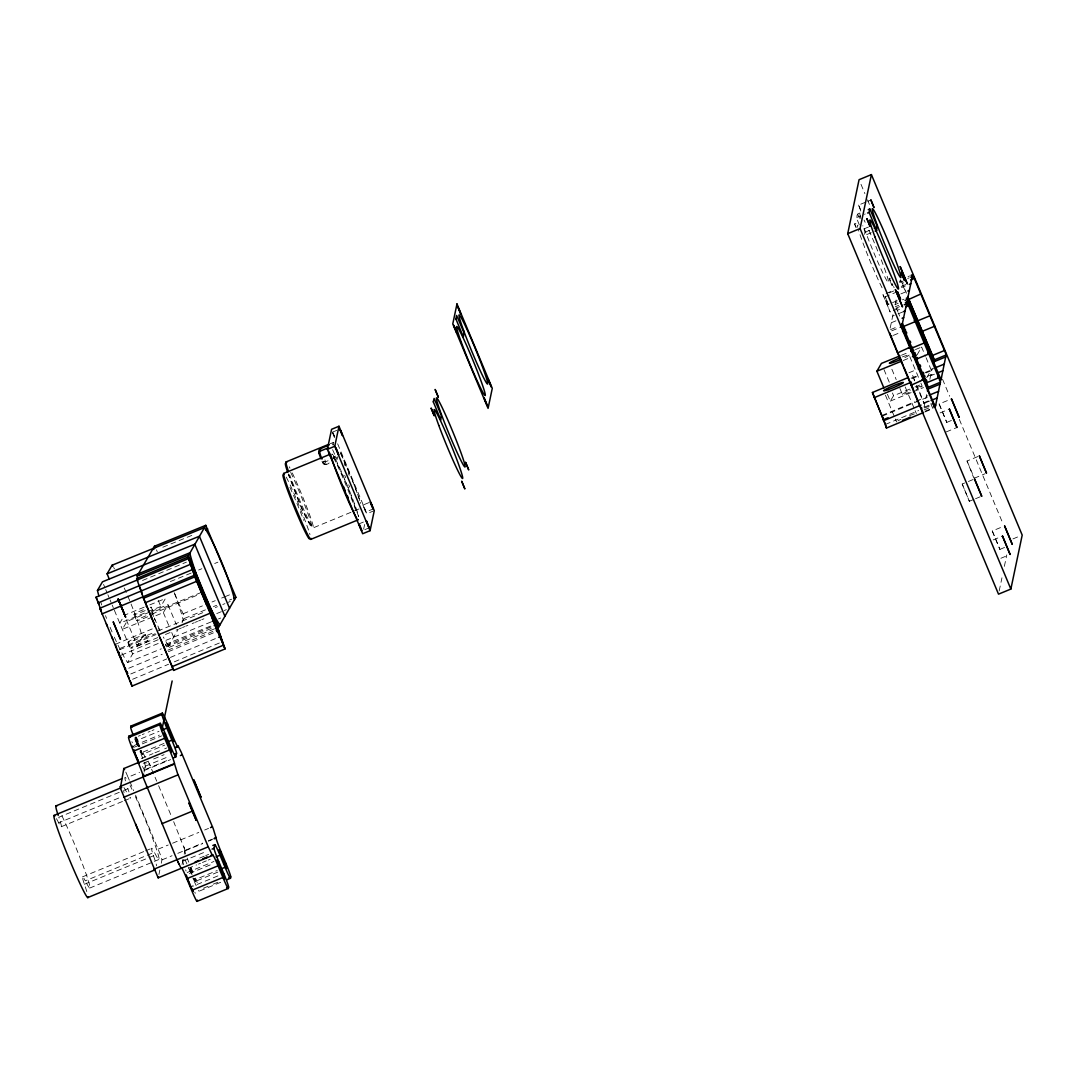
<?xml version="1.0" encoding="UTF-8"?>
<svg xmlns="http://www.w3.org/2000/svg" width="1076" height="1076" viewBox="0 0 1076 1076"><rect width="100%" height="100%" fill="white"/><g stroke="black" fill="none" stroke-linecap="round" stroke-linejoin="round"><path stroke-width="0.75" stroke-dasharray="5 3.75" d="M140.216 750.416L142.355 754.384L141.185 750.281L142.368 754.37L164.722 745.117M217.85 872.098L195.455 881.365L194.716 878.419M859.32 224.857C857.854 221.131 853.914 213.949 860.544 212.833M871.264 232.712L864.324 235.563L865.037 232.08L862.804 225.691M161.279 863.234L161.992 859.737L160.337 854.613L135.589 795.177M185.032 850.376L173.666 821.66M896.079 299.975L895.111 304.602L896.738 309.094M939.133 404.011L946.786 422.424L939.173 403.957L951.48 398.927M962.186 484.039L969.355 501.295L962.213 483.985L966.813 482.129M977.815 456.574L967.015 461.026L973.524 477.34M992.26 531.006L999.913 549.419L992.301 530.952L1001.514 527.186M368.826 502.653L362.894 505.101L365.692 511.961L373.211 509.002M365.813 512.055L364.482 508.329M193.814 878.433L195.482 881.365L194.756 878.554M182.032 622.775L184.48 617.395L174.823 593.764M855.743 227.265L854.6 223.902L859.28 222.006M144.372 762.736A12.885 0.74 67.6 0 1 145.3 766.193L144.547 769.824L169.941 759.347M183.7 864.647A12.885 0.74 67.6 0 1 182.759 861.19L182.826 860.854M182.92 860.397L183.122 859.482M144.063 772.164L146.027 762.884M158.925 874.465L159.867 869.973M182.046 864.499L183.135 859.347M184.211 854.196L184.991 850.511M322.544 462.438L324.427 464.671L329.458 462.707C327.709 465.02 320.904 466.029 324.064 461.187M337.649 456.775L337.044 459.6L332.457 449.365M363.648 529.11L364.616 524.483M890.161 328.113L893.067 314.3M899.832 282.1L900.343 279.747L906.382 293.6M924.042 407.064L926.665 394.583M929.852 379.371L932.098 368.691M999.2 590.885L1001.958 577.799M1004.365 566.353L1006.773 554.907M220.701 882.293L199.221 891.157L199.369 890.417M860.8 211.044L858.554 205.086L866.288 201.911M897.465 291.717L885.131 296.815L886.342 300.419L888.225 304.4L900.558 299.303M888.251 304.4L886.705 300.07M184.588 618.364L205.96 609.648M142.395 754.33L140.243 750.483M195.496 881.365L193.68 878.15M332.175 443.662L333.116 445.155M323.432 463.998L321.98 461.2M122.086 619.211L119.772 623.192L160.795 606.474L165.422 598.512L145.663 606.555M114.338 637.18A44.56 4.869 67.8 0 0 127.627 662.534L132.63 653.912L158.266 643.461M144.144 607.173L124.399 615.23L137.257 645.95L142.261 637.328L155.078 632.11M149.752 612.083L126.968 621.377L122.355 629.325L163.364 612.621L167.99 604.658L176.343 624.631M214.339 628.922L167.251 648.102L178.266 629.231L175.711 630.28M917.088 354.838L921.621 347.037L925.454 356.223M926.692 377.784L931.211 369.983L926.1 357.743M887.431 394.287L890.296 401.106L893.591 395.712L913.497 387.589M882.253 416.143L927.768 397.098M923.773 402.814L929.435 400.447M885.454 424.428L918.689 410.521M924.728 407.992L930.78 405.477M925.131 411.879L932.865 408.638L930.014 401.805M142.516 580.489L186.417 562.143M151.595 614.235L198.71 594.544M115.334 644.322L153.411 628.424M120.216 648.344L155.24 633.71M119.423 649.837L155.98 634.571M121.265 655.136L159.342 639.225M166.027 645.735L212.08 626.501M167.869 650.186L213.909 630.953M128.77 668.236L162.18 654.289M168.394 651.693L215.496 632.002M130.761 673.98L166.74 658.942M170.371 657.423L216.424 638.189M132.59 679.279L168.569 664.242M174.352 661.821L219.329 643.031M882.011 415.43L914.56 401.832M916.106 401.187L922.307 398.604L917.196 386.365M867.834 201.266L870.914 200.001M332.39 432.175L336.842 430.346M856.752 217.473L860.612 215.886M864.472 214.299L865.238 213.976M330.292 443.689L333.345 442.424M863.867 228.919L870.04 226.364M865.037 232.201L870.43 229.968M332.834 457.327L335.793 456.116M336.142 457.394L325.517 461.779L324.185 461.402M908.036 276.599L909.583 275.954M899.926 281.656L901.473 281.024M907.646 278.469L909.18 277.837M899.859 282.396L902.952 281.118M902.132 283.432L903.679 282.8M359.061 508.948L313.291 527.832C300.917 513.871 296.29 491.813 288.422 474.368M901.217 286.418L905.844 284.508M886.099 293.492L893.806 290.318M901.5 287.574L905.36 285.987M889.072 292.887L893.699 290.977M374.287 510.643L366.889 513.696L337.353 443.11M900.881 293.896L906.274 291.663M358.94 523.904L363.392 522.062M895.514 302.665L897.061 302.033M902.455 299.814L904.001 299.168M895.124 304.548L898.204 303.284M895.367 306.7L898.716 305.328M895.743 308.261L899.603 306.673M893.295 310.708L899.818 307.817M364.818 529.648L369.256 527.805M897.182 310.359L899.496 309.404M892.69 316.088L894.237 315.456M898.097 313.869L902.724 311.959M891.305 322.733L895.931 320.823M890.565 329.592L898.272 326.418M891.708 330.843L898.648 327.978M893.322 335.376L901.042 332.202M908.964 372.753L915.905 369.888M932.004 369.135L933.551 368.503M930.619 375.78L934.466 374.192M926.288 396.385L927.821 395.753M924.889 403.029L929.516 401.119M924.257 407.172L930.431 404.616M924.149 409.889L931.856 406.715M925.037 411.247L933.78 407.643M138.36 736.213L140.31 735.406M142.274 734.599L144.224 733.792M148.125 732.178L150.089 731.371M152.039 730.564L153.989 729.757M134.635 738.741A13.369 0.767 67.6 0 0 135.576 741.001L159.019 731.33M134.07 745.533L159.369 735.096M940.088 412.915L949.341 409.095M134.271 747.188L161.615 735.903M142.866 758.647A12.885 0.74 67.6 0 0 140.62 753.065L164.063 743.395M946.826 422.37L951.44 420.46M141.279 758.459L152.994 753.617M154.944 752.81L162.758 749.595M164.709 748.788L166.672 747.981M143.243 763.288L147.708 761.445M153.653 758.983L164.077 754.679M946.221 431.92L957.021 427.454M145.3 766.193L168.744 756.522M125.811 772.07L128.057 777.195L139.571 772.433M143.888 770.658L170.613 759.602M119.261 792.313L58.803 817.262A31.312 1.802 67.6 0 1 58.669 822.817L119.127 797.867M123.579 790.537L127.896 788.748A44.479 2.555 67.6 0 1 126.712 785.171M61.211 826.745L122.798 801.324M124.291 800.705L130.304 798.231M974.224 478.242L985.011 473.776M968.36 481.497L974.52 478.941M969.382 501.241L974.009 499.331M975.555 498.699L981.715 496.157M82.462 876.886L144.036 851.466M145.542 850.847L151.541 848.372M158.159 849.152L168.233 844.996M172.55 843.221L198.791 832.42M204.642 830.013L208.556 828.399M86.793 891.587A44.479 2.555 67.6 0 0 84.385 884.284A31.312 1.802 67.6 0 1 85.273 880.827L154.366 852.313A44.479 2.555 67.6 0 0 156.087 848.036A44.479 2.555 67.6 0 0 135.213 796.267M84.385 884.284L153.478 855.77A31.312 1.802 67.6 0 1 154.366 852.313M89.698 888.077L158.791 859.563M161.992 859.872L172.066 855.716M177.822 853.335L202.611 843.127M208.462 840.706L212.376 839.092M184.87 850.914L202.449 843.665M208.314 841.244L212.214 839.63M182.759 861.19L206.202 851.519M199.746 858.043L204.211 856.2M205.704 855.581L208.677 854.357M184.803 859.401A12.885 0.74 67.6 0 1 188.744 868.13L196.558 864.902M198.522 864.095L200.472 863.288M202.422 862.481L206.336 860.867M208.287 860.06L210.237 859.253M187.184 872.515L213.976 861.459M993.202 539.91L1002.455 536.09M189.403 873.51L212.846 863.84M1012.946 538.901L1019.12 536.359M192.846 877.935L193.801 880.195L217.244 870.524M999.94 549.365L1004.567 547.455M217.89 875.904L192.496 886.382L192.174 885.629M1000.882 558.269L1007.055 555.727M203.404 888.225L209.269 885.804M213.169 884.19L220.984 880.962M162.853 547.213L194.904 534.153M191.178 573.064L169.82 581.78A44.56 4.869 67.8 0 0 168.703 579.144M198.656 570.024L201.858 568.72M214.689 563.488L217.89 562.183M151.272 611.464L167.99 604.658M153.612 616.548L151.945 612.553L200.015 592.97M183.189 613.737L202.409 605.896M212.026 601.982L215.227 600.677M221.643 598.054L223.781 597.193M224.844 596.75L231.259 594.14M213.438 606.608L216.639 605.304M229.457 600.072L231.596 599.211M157.647 631.061L205.718 611.477M215.321 607.55L217.46 606.689M222.799 604.51L224.938 603.636M228.152 602.331L230.277 601.457M137.257 645.95L157.768 637.597M165.448 634.463L170.586 632.365M179.342 628.801L181.481 627.927M182.543 627.496L184.682 626.622M185.744 626.192L187.883 625.317M192.16 623.582L194.299 622.708M195.361 622.278L197.5 621.403M198.576 620.96L200.701 620.099M201.777 619.655L203.915 618.794M216.733 613.562L223.136 610.953M224.211 610.522L226.35 609.648M165.96 640.328L211.044 621.955M218.522 618.915L220.661 618.041M165.314 644.511L212.322 625.358M127.627 662.534L161.319 648.801M166.081 646.864L213.505 627.537M901.513 355.228L909.247 352.081M915.434 349.565L921.621 347.037M903.168 360.514L910.901 357.366M911.116 378.174L918.85 375.026M925.024 372.511L931.211 369.983M912.058 378.591L918.245 376.062M925.979 372.915L933.349 369.902M927.525 376.331L935.165 373.211M915.03 386.97L922.683 383.85M890.296 401.106L911.426 392.484M912.932 391.879L923.504 387.562M324.535 464.657L325.53 461.712L324.495 458.47M967.055 460.985L974.13 477.65M857.491 214.07L859.67 218.24M332.094 454.045L332.847 454.718M854.613 223.889L856.321 227.413M324.831 464.563L323.123 461.227M362.921 505.074L364.387 508.074M858.581 205.086L861.298 211.232M885.131 296.815L886.422 299.384M889.368 278.442L890.471 280.809M135.509 737.033L139.84 746.771M135.603 737.195L136.881 739.831M894.116 287.628L893.564 286.512M148.165 761.149L156.733 781.176M332.982 433.144L333.883 435.148M340.272 452.471L351.65 478.672M149.201 763.341L149.577 764.175M892.932 285.14L892.246 283.62M165.798 645.613L165.462 644.874M137.15 740.423L137.674 741.606M190.277 867.417L193.209 874.411M190.344 867.579L193.048 873.981M334.246 437.138L332.645 433.13M149.954 765.049L150.344 765.924M137.943 742.225L139.557 746.072M890.646 282.437L892.192 285.597L891.197 282.558M192.012 874.425L189.215 867.431M191.864 874.075L189.336 867.754M137.54 744.162L138.616 746.784M861.002 184.332L864.889 193.613M867.485 199.813L870.067 206M901.809 281.858L906.342 292.685M942.536 379.223L949.651 396.25M959.362 419.465L1002.738 523.151M897.155 310.09L897.989 312.08M898.406 313.089L899.657 316.075M902.401 356.909A10.733 0.901 -22.7 0 1 909.153 355.04L920.316 381.724M920.908 383.137L922.172 386.176A10.733 0.901 -22.7 0 1 916.08 389.593M914.627 380.245L912.717 375.659L914.519 380.85M916.429 385.437L924.109 403.782L922.307 398.604M905.198 386.943L914.533 409.27M915.111 410.669L916.362 413.628M891.87 369.243L896.214 379.626M899.899 388.449L902.414 394.448A10.733 0.901 -22.7 0 0 912.098 391.314M883.974 369.539L889.731 383.312M892.448 392.982L893.591 395.712M885.427 395.201L894.761 417.528M895.38 419.021L896.617 421.98M332.861 432.377L334.797 436.977M156.45 549.823L157.284 551.813M158.239 600.341L160.795 606.474M163.364 612.621L169.147 626.447M171.73 632.594L173.653 637.194M151.191 607.2L153.76 613.333M154.446 618.552L155.294 620.543M158.629 628.532L159.463 630.523M145.448 634.773A9.361 0.78 -22.7 0 1 132.711 640.825A9.361 0.78 -22.7 0 1 132.267 639.548A9.361 0.78 -22.7 0 1 145.448 634.773L148.017 640.919A9.361 0.78 -22.7 0 1 135.294 646.972A9.361 0.78 -22.7 0 1 134.836 645.694A9.361 0.78 -22.7 0 1 148.017 640.919M134.016 614.504L136.585 620.65M128.178 641.995L130.747 648.142M103.552 584.403L104.628 586.985M105.717 589.567L106.793 592.15M107.882 594.746L108.958 597.328M110.048 599.91L111.124 602.493M112.2 605.089L113.289 607.671M114.365 610.253L132.63 653.912M158.616 785.682L171.783 817.168M136.41 737.02L139.759 745.036M190.977 867.471L193.72 874.021M135.576 741.001L137.782 746.287M139.988 751.559L140.62 753.065M188.744 868.13L191.272 874.156M128.057 777.195L129.308 780.181M129.94 781.687L133.706 790.685M333.99 435.403L334.676 437.152M138.347 746.152L134.971 737.208M890.336 281.724L889.126 278.415M889.946 278.065L890.269 278.886M137.271 743.503L134.957 737.127M352.592 481.026L354.407 485.639M355.255 487.858L359.855 500.73M183.996 846.812L184.48 848.224M358.685 516.641L347.292 485.41L333.479 455.646A34.54 1.977 67.6 0 1 347.266 485.357A34.54 1.977 67.6 0 1 358.698 516.695M332.296 454.704A34.54 1.977 67.6 0 1 332.766 454.718M286.229 477.112A35.656 2.044 67.6 0 1 308.556 530.172M309.579 533.239A35.656 2.044 67.6 0 1 309.982 534.57M333.52 457.596A35.656 2.044 67.6 0 1 356.869 513.723M289.915 487.347A34.54 1.977 67.6 0 1 303.755 520.434M340.85 453.682A34.54 1.977 67.6 0 1 360.662 503.38M292.295 472.942A35.656 2.044 67.6 0 1 310.789 518.107A35.656 2.044 67.6 0 1 308.395 519.668A35.656 2.044 67.6 0 1 289.619 474.691M289.269 466.782A35.656 2.044 67.6 0 1 289.955 468.114M349.713 487.092A35.656 2.044 67.6 0 1 348.718 484.805M345.719 477.717A35.656 2.044 67.6 0 1 344.724 475.31M333.627 445.007A35.656 2.044 67.6 0 1 333.506 442.438M344.212 463.662A35.656 2.044 67.6 0 1 345.208 465.935M348.207 473.036A35.656 2.044 67.6 0 1 349.202 475.444M290.695 472.364A34.54 1.977 67.6 0 1 309.216 517.247A34.54 1.977 67.6 0 1 306.835 518.793A34.54 1.977 67.6 0 1 288.274 473.951M194.823 892.179A13.369 0.767 67.6 0 1 195.267 893.336M186.094 871.009A12.885 0.74 67.6 0 1 185.637 869.865M199.221 891.157A13.369 0.767 67.6 0 1 198.509 890.39M196.195 885.696A13.369 0.767 67.6 0 1 193.801 880.195M195.375 878.003A13.369 0.767 67.6 0 1 198.024 884.822M188.771 862.172A13.033 0.753 67.6 0 1 187.143 858.043M185.664 853.954A13.033 0.753 67.6 0 1 184.87 851.103M144.547 769.824A12.885 0.74 67.6 0 1 142.503 766.448M131.877 741.7A13.369 0.767 67.6 0 1 132.361 742.763M56.45 818.648A44.479 2.555 67.6 0 1 58.669 822.817M61.924 815.837A44.479 2.555 67.6 0 1 85.448 872.138A44.479 2.555 67.6 0 1 85.273 880.827M125.435 780.853A44.479 2.555 67.6 0 1 127.815 781.122M130.102 785.493A44.479 2.555 67.6 0 1 131.985 789.34M124.063 792.582A44.479 2.555 67.6 0 1 123.673 791.237M123.915 787.565A44.479 2.555 67.6 0 1 126.968 792.77M153.478 855.77A44.479 2.555 67.6 0 1 156.652 865.817M130.465 797.397A31.312 1.802 67.6 0 1 129.739 797.679M127.896 788.748A31.312 1.802 67.6 0 1 128.972 791.949M145.166 757.343A13.033 0.753 67.6 0 1 142.032 750.443M112.038 631.908A44.56 4.869 67.8 0 1 108.73 623.905M106.564 618.391A44.56 4.869 67.8 0 1 105.515 615.633M101.709 604.968A44.56 4.869 67.8 0 1 100.888 602.493M168.65 645.815A44.56 4.869 67.8 0 1 163.337 637.005M160.028 630.496A44.56 4.869 67.8 0 1 151.945 612.553M113.626 567.469A44.56 4.869 67.8 0 1 114.486 568.868M124.211 587.98A44.56 4.869 67.8 0 1 142.261 637.328M174.178 592.647A44.56 4.869 67.8 0 1 183.283 620.61M150.546 607.214A9.361 0.78 -22.7 0 1 150.707 607.779M145.166 610.59A9.361 0.78 -22.7 0 1 133.962 614.409A9.361 0.78 -22.7 0 1 145.596 608.814M151.716 613.724A9.361 0.78 -22.7 0 1 152.025 614.665M147.735 616.736A9.361 0.78 -22.7 0 1 136.531 620.556A9.361 0.78 -22.7 0 1 148.165 614.961M909.153 355.04A10.733 0.901 -22.7 0 1 902.105 358.886M916.322 387.696A10.733 0.901 -22.7 0 1 922.172 386.176M902.414 394.448A10.733 0.901 -22.7 0 1 910.417 390.09M897.882 420.891A10.733 0.901 -22.7 0 1 900.962 419.29M909.637 415.578A10.733 0.901 -22.7 0 1 914.708 413.856M881.231 259.8A37.297 2.139 67.6 0 1 885.306 277.877A37.297 2.139 67.6 0 1 863.167 225.395M860.948 218.67A37.297 2.139 67.6 0 1 860.881 214.447M864.055 220.069A37.297 2.139 67.6 0 1 865.158 222.288M868.91 230.318A37.297 2.139 67.6 0 1 879.482 255.348M882.064 287.79A37.297 2.139 67.6 0 1 858.527 230.183M857.747 227.292A37.297 2.139 67.6 0 1 858.016 225.409M883.019 294.77L890.175 312.027L883.046 294.716"/><path stroke-width="1.5" d="M132.577 746.3L132.819 747.295L132.886 746.367M869.099 212.389L876.631 230.52L877.034 225.704L869.892 209.013L869.099 212.389L867.552 213.021M124.574 769.569L123.834 768.506L120.364 788.089L158.172 877.882L158.454 876.711M143.041 777.141L176.975 859.697L153.949 869.206M143.202 776.294A13.033 0.753 67.6 0 0 138.306 762.83L133.437 751.183A13.369 0.767 67.6 0 1 128.569 737.558L128.851 736.226L160.109 723.328L159.826 724.659A13.369 0.767 67.6 0 0 164.682 738.284L169.564 749.932A13.033 0.753 67.6 0 1 174.46 763.57L177.392 773.039L208.246 846.825L212.47 855.501L212.604 854.761L210.654 855.568M226.565 879.872L230.479 878.258L230.748 876.94A13.369 0.767 67.6 0 0 225.893 863.315L221.01 851.654A13.033 0.753 67.6 0 1 216.128 838.029L213.196 828.56L181.212 752.137L178.186 746.112L176.114 746.946M901.728 326.7L935.3 407.024L940.437 381.778L906.987 301.912L901.728 326.7L900.182 327.346M907.458 299.464L941.029 379.774L946.167 354.529L912.704 274.676L907.458 299.464L905.145 300.419M927.418 390.991L928.184 387.266L927.485 385.087L901.836 323.661M933.242 363.298L933.914 360.016L933.067 357.461L907.606 296.505M438.255 396.963L435.134 389.445L438.214 397.031M464.805 488.733L461.685 481.174L464.765 488.746M329.135 444.913L319.491 449.163L318.859 453.05L320.957 458.833M205.745 525.33L188.461 555.566L218.616 627.173L235.886 597.153L205.785 525.33L154.433 546.258L137.177 575.969L137.688 578.269M431.14 408.261L434.26 415.834L431.194 408.261M176.02 747.632L178.105 746.085M901.392 272.927L904.526 280.513L901.446 272.941M133.236 735.204A13.369 0.767 67.6 0 1 130.707 727.389L130.99 726.058L162.247 713.159L161.965 714.491A13.369 0.767 67.6 0 0 166.834 728.102L171.878 740.167A12.885 0.74 67.6 0 1 176.558 753.294L175.791 756.926L173.841 757.733M181.602 867.754A13.033 0.753 67.6 0 1 186.78 878.715L191.662 890.377A13.369 0.767 67.6 0 0 197.083 901.338L228.341 888.44L228.61 887.108A13.369 0.767 67.6 0 0 223.754 873.497L218.697 861.419A12.885 0.74 67.6 0 1 214.016 848.292L214.783 844.66L212.833 845.467M197.083 901.338L197.338 900.087M143.081 776.872L143.633 774.222M161.723 730.51L172.147 680.96M327.373 449.351L331.583 429.297L338.98 426.244L374.287 510.643L370.077 530.683L362.666 533.736L327.373 449.351L334.771 446.284L338.98 426.244M847.713 233.667L859.065 179.692L871.399 174.594L1022.2 535.095L1010.862 589.07L998.515 594.154L847.713 233.667L860.06 228.569L871.399 174.594M921.258 293.788L908.817 299.41L934.762 360.648M922.468 331.247L934.802 326.162M98.844 595.795A44.56 4.869 67.8 0 1 97.459 590.428L102.476 581.807L194.769 544.2L224.924 616.306M109.254 579.023L107.089 573.844L112.092 565.223L204.4 527.617A44.56 4.869 67.8 0 1 221.091 560.878A44.56 4.869 67.8 0 1 234.555 599.722M883.921 388.046L876.886 371.22L881.419 363.419L899.966 355.86M882.253 416.143L886.463 428.046L923.585 412.525M883.033 419.855L888.13 417.73M143.834 599.157L136.639 578.538L188.031 557.059L218.092 628.909L225.045 648.936L173.653 670.402L143.955 599.44M101.265 610.711L96.033 597.207L188.556 558.565L200.782 587.469M98.024 602.95L190.546 564.295L220.701 636.4L218.562 637.288M159.799 637.342L173.128 668.909L132.012 686.085L99.866 608.249L192.375 569.594L222.544 641.7M101.857 613.979L194.366 575.324L206.713 605.156M143.485 598.296L194.891 576.83L188.031 557.059M145.327 602.748L196.72 581.282M158.697 634.705L210.089 613.226M214.218 625.613L216.357 624.712M216.047 630.052L218.199 629.164M216.572 631.558L218.71 630.657L206.363 600.838M172.052 666.663L223.458 645.183M884.875 423.07L872.421 392.498L908.063 377.595M874.223 397.676L911.412 382.141M921.016 405.087L883.813 420.622L872.421 392.498M868.265 209.645L869.798 209.013M286.055 461.94L328.772 444.321M328.543 447.71L319.303 451.53L318.846 452.902M874.29 228.381L877.37 227.103M283.634 473.453L329.404 454.57M875.124 231.111L876.658 230.479M911.116 275.321L912.663 274.689M910.726 277.204L912.273 276.559M910.619 279.935L914.465 278.334M909.22 284.387L910.753 283.755M907.821 291.031L909.368 290.385M310.87 539.345L358.16 519.829M906.315 298.213L907.848 297.581M905.4 302.571L906.933 301.926M904.23 304.764L906.543 303.809M907.539 304.642L909.072 303.997M905.656 306.862L908.749 305.584M903.49 311.636L905.037 311.004M902.091 318.267L903.638 317.635M900.585 325.463L902.118 324.831M914.223 320.608L915.757 319.976L915.434 321.563L903.087 326.647L903.006 324.064M917.761 320.796L930.108 315.712M890.551 335.187L891.009 336.331L891.789 336.021M902.576 331.569L903.356 331.247M908.494 347.857L910.04 347.225L897.586 352.861L896.026 348.315M923.934 341.684L924.714 341.374M912.044 348.046L924.378 342.948M927.754 352.982L929.301 352.336L928.965 353.923L916.631 359.021L916.967 357.434L917.586 358.913M932.287 355.537L944.634 350.44M933.914 360.07L946.248 354.919M933.524 361.953L945.858 356.855M918.218 368.933L918.985 368.611M935.864 367.548L944.351 364.051M937.559 372.915L942.953 370.682M912.004 384.361L911.116 385.221L923.571 379.586L922.804 379.909M937.694 376.735L939.24 376.102M926.57 382.774L938.904 377.689M939.899 378.51L941.446 377.878M939.496 380.393L941.043 379.761M928.184 387.32L940.532 382.168M927.794 389.203L940.128 384.105M929.368 395.107L938.622 391.301M130.707 727.389L161.965 714.491M931.049 400.474L937.223 397.932M919.926 405.464L921.177 408.436L921.944 408.127M931.964 403.984L933.511 403.352M128.569 737.558L159.826 724.659M933.403 406.069L935.716 405.127M934.546 407.32L935.313 406.997M165.704 724.928L167.668 724.121L172.537 735.782A13.033 0.753 67.6 0 0 177.97 746.825M162.92 729.716L166.834 728.102M163.565 735.096L165.529 734.289L170.573 746.367A12.885 0.74 67.6 0 0 175.791 756.926M133.437 751.183L164.682 738.284M167.964 741.781L171.878 740.167M123.794 768.56L138.185 762.628M138.306 762.83L169.564 749.932M174.608 754.101L176.558 753.294M55.898 805.924L121.911 778.674M180.378 755.567L182.328 754.76M143.202 776.468L174.46 763.57M120.014 786.529L174.299 764.108M54.136 815.393L121.696 787.524M178.118 774.814L123.848 797.235M161.925 823.718L193.182 810.82M210.506 827.592L212.456 826.785M214.326 838.285L216.276 837.491M214.164 838.823L216.128 838.029M208.246 846.825L176.989 859.724L181.024 868.238M87.721 897.599L155.28 869.731M212.066 849.098L214.016 848.292M195.025 862.024L198.925 860.41M202.839 858.796L206.74 857.182M205.381 858.11L207.345 857.303M219.06 852.461L221.01 851.654M158.212 877.828L212.51 855.447M216.101 856.832L220.002 855.232L225.059 867.296A13.369 0.767 67.6 0 0 230.479 878.258M216.747 862.226L218.697 861.419M186.78 878.715L218.038 865.817L222.92 877.478A13.369 0.767 67.6 0 0 228.341 888.44M223.942 864.122L225.893 863.315M221.145 868.91L225.059 867.296M221.804 874.29L223.754 873.497M191.662 890.377L222.92 877.478M228.798 877.747L230.748 876.94M226.659 887.915L228.61 887.108M205.583 529.795L207.722 528.921M107.089 573.844L199.383 536.238L229.551 608.343M97.459 590.428L189.766 552.822A44.56 4.869 67.8 0 0 203.216 591.665A44.56 4.869 67.8 0 0 219.921 624.927L216.72 626.232M137.177 575.969L188.448 555.082M201.091 592.526L203.216 591.665M233.734 598.337L235.859 597.462M211.394 615.741L213.519 614.867M212.106 621.524L215.308 620.22M214.447 624.484L216.585 623.609M215.402 628.492L218.616 627.173M910.794 351.449L913.887 350.198M876.886 371.22L901.621 361.146M912.448 356.734L915.542 355.47M922.051 379.68L925.145 378.416M319.438 450.118L320.11 451.126M154.46 546.231L155.455 547.671M328.731 451.355L328.705 451.933M192.591 890.444L193.169 891.399L192.483 890.255M922.657 411.664L921.177 408.436M139.181 762.911L139.369 763.261M359.371 524.537L359.909 525.68M320.984 450.171C317.931 446.849 320.635 457.394 322.141 458.954M191.541 888.332L192.106 889.502L191.447 888.103M137.392 759.064L138.427 761.351M225.045 648.922L195.348 577.973M136.639 578.538L137.459 580.435M329.31 452.539L329.821 453.709M178.495 863.208L178.872 864.041M137.822 760.033L136.477 756.966M190.95 887.028L190.425 885.844M190.506 886.046L190.869 886.866M177.728 861.472L178.105 862.347M224.521 647.429L212.308 618.525M137.15 580.031L137.647 581.161M96.033 597.207L97.082 599.655M136.612 757.262L137.002 758.177M97.714 601.134L99.194 604.604M189.874 884.607L189.053 882.643M341.28 432.095C336.923 422.976 345.383 443.097 341.388 432.35M371.785 505.021C366.472 493.709 376.829 518.538 371.892 505.276M360.325 526.621L361.052 528.397M329.875 454.96L331.327 457.959L331.031 456.802M360.379 527.886L361.832 530.885L361.227 528.881M189.336 883.302L189.726 884.243M903.988 326.405L904.539 327.736M905.104 329.081L905.656 330.413M906.221 331.758L906.772 333.089M910.135 341.119L910.7 342.45M912.663 347.145L912.946 347.83M914.95 352.632L915.246 353.318M915.81 354.69L916.106 355.376M920.061 364.858L920.693 366.338M923.168 372.283L923.8 373.762M924.418 375.255L925.037 376.735M926.275 379.707L926.893 381.186M860.06 228.569L1010.862 589.07M891.009 336.331L894.775 345.329M895.192 346.324L895.609 347.319M898.258 353.654L903.289 365.679M903.853 367.024L908.655 378.51M908.938 379.196L914.963 393.587M915.582 395.067L918.07 401.012M918.689 402.505L919.308 403.984M334.771 446.284L370.077 530.683M139.14 585.774L141.709 591.894M140.983 591.06L142.261 594.127M118.548 652.002L119.194 653.549M120.472 656.616L121.117 658.149M121.763 659.682L122.408 661.229M123.686 664.295L124.332 665.829M124.977 667.376L125.623 668.909M126.901 671.975L127.546 673.509M99.866 608.249L100.942 610.832M106.349 623.757L107.439 626.353M111.756 636.696L112.846 639.279M117.176 649.622L119.745 655.768L118.36 651.8M120.377 657.301L121.023 658.835M121.669 660.368L122.96 663.448M123.592 664.981L124.238 666.515M124.883 668.062L126.161 671.128M126.807 672.661L127.452 674.195M128.098 675.741L129.376 678.808M155.321 626.635L142.974 596.803M136.208 756.307L135.67 754.989M360.272 527.63L359.088 524.523M329.767 454.704L328.906 452.525M136.208 756.32L135.428 754.424M146.497 786.838L146.861 787.713M195.227 577.691L194.904 576.87M188.932 882.347L188.179 880.477M188.784 881.984L188.26 880.679M330.238 454.718L330.897 456.399M135.132 753.684L134.392 751.788M135.065 753.496L134.379 751.747M890.39 334.797L889.717 332.995M187.829 879.576L187.076 877.599M187.749 879.401L186.915 877.196M134.07 750.94L133.558 749.542L133.949 750.604M173.007 668.546L173.653 670.402M127.062 671.827L127.56 673.253M130.142 680.705L130.774 682.493M130.895 682.856L132.012 686.085M115.334 644.322L116.706 648.303M186.256 875.313L186.673 876.523L186.202 875.124M885.454 424.428L886.463 428.046M348.234 497.798A34.54 1.977 67.6 0 1 347.279 495.592M345.342 491.046A34.54 1.977 67.6 0 1 343.405 486.392M310.924 538.309A35.656 2.044 67.6 0 1 295.51 507.536A35.656 2.044 67.6 0 1 284.333 473.991M357.77 519.641A35.656 2.044 67.6 0 1 357.461 519.278M356.64 518.054A35.656 2.044 67.6 0 1 342.8 488.02A35.656 2.044 67.6 0 1 331.206 456.52M330.87 454.973A35.656 2.044 67.6 0 1 330.816 454.449M309.511 538.565A34.54 1.977 67.6 0 1 294.057 506.756A34.54 1.977 67.6 0 1 283.418 475.081M288.368 471.113A35.656 2.044 67.6 0 1 286.754 462.492M287.695 472.283A34.54 1.977 67.6 0 1 285.611 463.406M212.604 854.761A13.033 0.753 67.6 0 1 218.038 865.817M214.783 844.66A12.885 0.74 67.6 0 1 220.002 855.232M162.247 713.159A13.369 0.767 67.6 0 1 167.668 724.121M130.99 726.058A13.369 0.767 67.6 0 1 131.864 727.12M160.109 723.328A13.369 0.767 67.6 0 1 165.529 734.289M128.851 736.226A13.369 0.767 67.6 0 1 129.846 737.504M58.185 815.42A44.479 2.555 67.6 0 1 56.665 806.381M88.057 896.94A44.479 2.555 67.6 0 1 68.151 856.442A44.479 2.555 67.6 0 1 54.822 816.065M139.113 832.461A44.479 2.555 67.6 0 1 135.589 823.893M138.871 575.351A44.56 4.869 67.8 0 1 138.481 573.723M153.115 548.518A44.56 4.869 67.8 0 1 153.841 549.54M112.092 565.223A44.56 4.869 67.8 0 1 112.832 566.258M901.11 359.317A10.733 0.901 -22.7 0 1 889.354 363.271A10.733 0.901 -22.7 0 1 900.451 357.676M910.283 417.125A10.733 0.901 -22.7 0 1 902.441 420.366M163.834 733.254L171.474 751.667L163.834 733.254M165.973 723.072L173.613 741.485L166.013 723.018M216.962 860.235L224.588 878.648L216.962 860.235M219.101 850.053L226.727 868.466L219.141 850M433.292 401.832L440.824 419.963L441.227 415.148L434.099 398.456L433.292 401.832M455.874 318.886L463.42 337.017L463.81 332.188L456.614 315.47L455.874 318.886M895.353 289.673L902.522 306.929L895.447 289.659M900.182 266.673L907.35 283.929L900.222 266.619M949.341 409.095L956.981 427.508L949.435 409.068M951.48 398.927L959.12 417.34L951.48 398.927M974.52 478.941L981.689 496.197L974.52 478.941M979.362 455.942L986.531 473.198L979.389 455.888M1002.455 536.09L1010.108 554.503L1002.563 536.063M1004.594 525.922L1012.247 544.335L1004.594 525.922M457.663 306.512L460.797 314.084L457.69 306.485M484.227 398.228L487.361 405.8L484.267 398.228M335.846 447.925L338.738 454.906L335.927 447.966M366.351 520.851L369.229 527.832L366.405 520.851M113.276 622.009L120.445 639.265L113.276 622.009M118.104 599.009L125.287 616.252L118.131 598.955M118.454 599.83L125.623 617.073L118.454 599.83M189.013 803.086L196.195 820.342L189.013 803.086M193.855 780.073L201.024 797.329L193.922 780.033M453.722 325.302L456.843 332.887L453.803 325.356M465.585 462.371L468.719 469.943L465.626 462.357M488.168 379.425L491.302 386.997L488.235 379.425M866.933 218.805L870.067 226.39L866.96 218.791M456.977 303.93L452.767 323.97L488.074 408.355L492.283 388.315L456.977 303.93M870.887 200.001L874.008 207.587L870.955 200.028M897.438 291.717L900.558 299.303L897.505 291.757M463.783 330.951A37.297 2.139 67.6 0 0 487.441 384.024A37.297 2.139 67.6 0 0 468.948 333.748A37.297 2.139 67.6 0 0 463.783 330.951M461.375 342.464A37.297 2.139 67.6 0 0 485.02 395.524A37.297 2.139 67.6 0 0 466.527 345.248A37.297 2.139 67.6 0 0 461.375 342.464M438.793 425.41A37.297 2.139 67.6 0 0 462.438 478.47A37.297 2.139 67.6 0 0 443.944 428.208A37.297 2.139 67.6 0 0 438.793 425.41M441.2 413.897A37.297 2.139 67.6 0 0 464.859 466.971A37.297 2.139 67.6 0 0 446.365 416.694A37.297 2.139 67.6 0 0 441.2 413.897M888.359 389.62A10.733 0.901 -22.7 0 0 903.369 382.585A10.733 0.901 -22.7 0 0 888.668 387.804A10.733 0.901 -22.7 0 0 888.359 389.62M877.343 225.382A37.297 2.139 67.6 0 0 900.747 277.568A37.297 2.139 67.6 0 0 881.728 226.31A37.297 2.139 67.6 0 0 877.343 225.382M874.923 236.881A37.297 2.139 67.6 0 0 898.325 289.067A37.297 2.139 67.6 0 0 879.321 237.809A37.297 2.139 67.6 0 0 874.923 236.881"/></g></svg>
